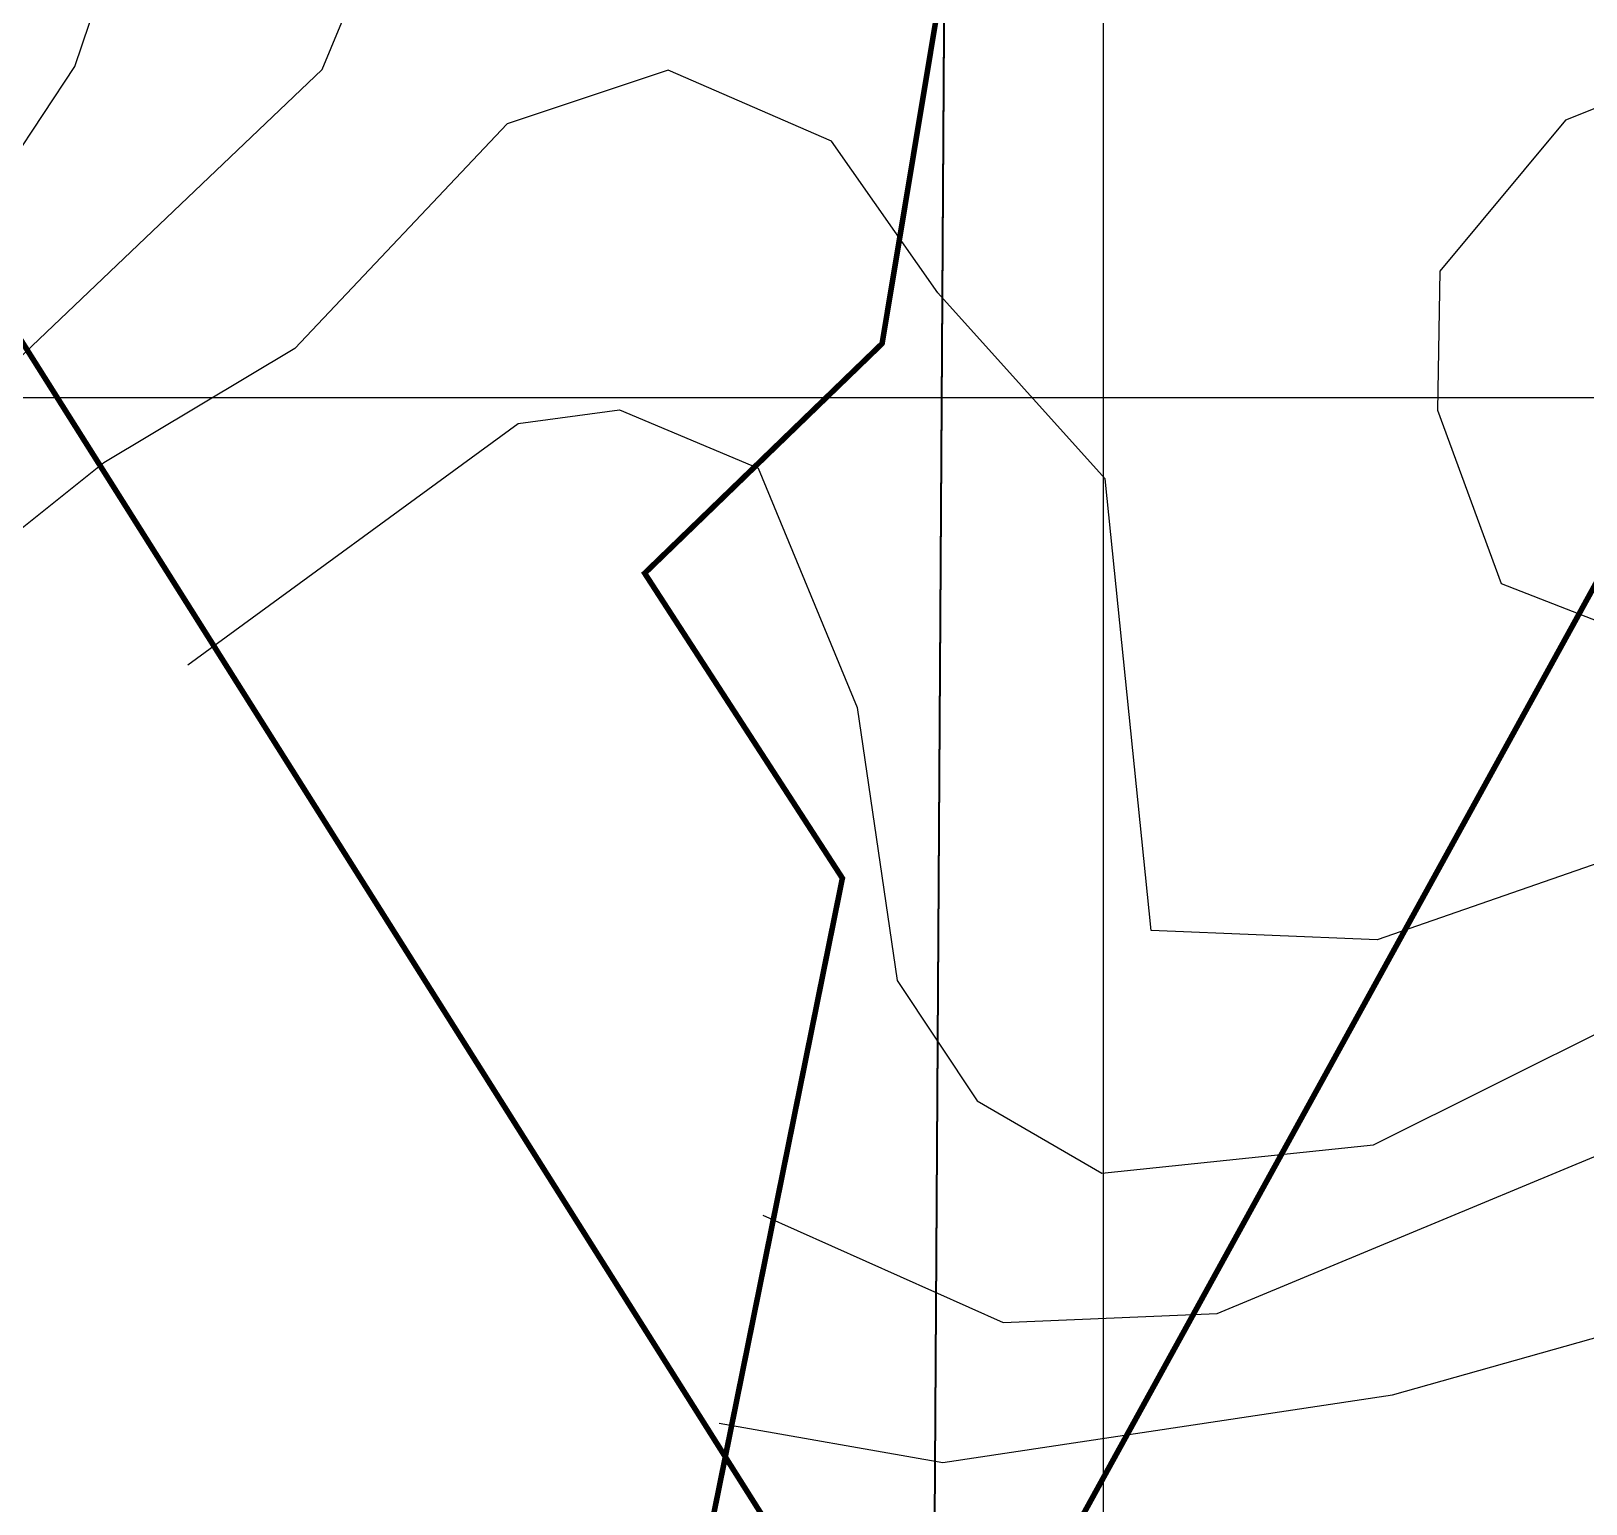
# Model space of a CAD drawing. Header units: metres. Extents: x 218545 to 227455, y 1543467 to 1556082.
# Drawn here: x 221615 to 222173, y 1547303 to 1547832 of the extents above; entities that cross this region are included whole.
import ezdxf

# ---------------------------------------------------------------- set-up
doc = ezdxf.new("R2010")
doc.units = ezdxf.units.M
doc.header["$MEASUREMENT"] = 0
for name, color, linetype in [('10 M CONTOUR', 20, 'Continuous'), ('2 M CONTOUR', 33, 'Continuous'), ('GRID', 250, 'Continuous'), ('SATGE-2', 160, 'Continuous')]:
    doc.layers.add(name, color=color, linetype=linetype)

msp = doc.modelspace()

# ---------------------------------------------------------------- linework, layer by layer
at = {"layer": '10 M CONTOUR'}
msp.add_polyline3d([(221877.96472, 1547406.49913, -1029.86579), (221964.21369, 1547368.02332, -1029.86579), (222041.01069, 1547371.17632, -1029.86579), (222245.26969, 1547456.18132, -1029.86579)], dxfattribs=at)
at = {"layer": '2 M CONTOUR', "elevation": -1025.86579}
msp.add_lwpolyline([(222326.53869, 1547584.57832), (222098.55169, 1547505.36132), (222017.39069, 1547508.77932), (222000.92269, 1547670.92132), (221940.83369, 1547737.65432), (221902.58193, 1547792.19531), (221843.99636, 1547817.61085), (221786.18163, 1547798.35666), (221709.96969, 1547717.72432), (221641.36069, 1547676.67732), (221600.03827, 1547643.59967)], dxfattribs=at)
at = {"layer": '2 M CONTOUR'}
for points in [[(221558.26227, 1547666.67814, -1023.86579), (221567.18169, 1547672.56532, -1023.86579), (221719.84569, 1547817.95132, -1023.86579), (221750.71169, 1547892.35632, -1023.86579), (221804.35169, 1547970.06632, -1023.86579), (221817.18769, 1548040.63632, -1023.86579), (221808.57069, 1548118.26832, -1023.86579), (221835.29557, 1548174.27492, -1023.86579), (221866.33015, 1548199.24699, -1469.86579), (221933.07323, 1548210.59186, -1469.86579)], [(221464.22485, 1547718.15949, -1021.86579), (221525.04069, 1547710.65832, -1021.86579), (221585.40969, 1547750.04032, -1021.86579), (221631.06069, 1547819.02332, -1021.86579), (221708.01169, 1548046.88432, -1021.86579)], [(222596.50642, 1547884.46659, -1023.86579), (222577.99569, 1547916.54532, -1023.86579), (222549.25969, 1547919.79832, -1023.86579), (222455.2555, 1547905.50028, -1023.86579), (222327.90867, 1547864.37036, -1023.86579), (222166.05369, 1547799.76032, -1023.86579), (222120.94269, 1547745.48232, -1023.86579), (222120.13469, 1547695.52932, -1023.86579), (222142.99469, 1547633.34532, -1023.86579), (222201.10669, 1547610.75632, -1023.86579), (222253.02969, 1547621.08232, -1023.86579), (222308.30069, 1547655.01132, -1023.86579), (222491.17218, 1547766.98128, -1023.86579), (222563.04059, 1547828.32827, -1023.86579), (222596.50642, 1547884.46659, -1023.86579)], [(221671.55749, 1547604.09005, -1027.86579), (221790.14669, 1547690.74032, -1027.86579), (221826.56769, 1547695.75232, -1027.86579), (221876.30769, 1547674.72732, -1027.86579), (221911.82269, 1547588.79132, -1027.86579), (221926.15869, 1547490.82732, -1027.86579), (221954.95169, 1547447.56032, -1027.86579), (221999.61769, 1547421.55632, -1027.86579), (222097.22469, 1547431.82432, -1027.86579), (222227.74569, 1547496.84132, -1027.86579)], [(221862.31281, 1547331.81701, -1031.86579), (221942.63369, 1547317.71132, -1031.86579), (222104.06969, 1547342.01932, -1031.86579), (222286.14169, 1547393.29532, -1031.86579)]]:
    msp.add_polyline3d(points, dxfattribs=at)
at = {"layer": 'GRID', "linetype": 'Continuous'}
for p, q in [((222000.13969, 1555700.13632, -1469.86579), (222000.13969, 1546700.13632, -1469.86579)), ((219000.13969, 1547700.13632, -1469.86579), (225806.52194, 1547700.13632, -1469.86579))]:
    msp.add_line(p, q, dxfattribs=at)
at = {"layer": 'SATGE-2', "color": 0, "const_width": 2}
for points, elevation in [([(220946.15161, 1548776.25628), (221939.1694, 1547201.31268)], -1469.86579), ([(221549.12365, 1548218.11651), (221626.79933, 1548261.5107), (221697.84155, 1548285.22268), (221714.83333, 1548290.30801), (221768.25039, 1548181.87168), (221658.25656, 1548115.46449), (221630.35286, 1548043.13219), (221783.22717, 1547972.62941), (221855.27329, 1547927.48765), (221853.71448, 1547913.04456), (221944.41907, 1547861.59875), (221920.79144, 1547719.48619), (221835.57262, 1547637.01452), (221906.5351, 1547527.51142), (221836.87302, 1547183.13592)], 1499.22418), ([(222239.70127, 1547747.2461), (221939.1694, 1547201.31268)], -1469.86579)]:
    msp.add_lwpolyline(points, dxfattribs=dict(at, elevation=elevation))
at = {"layer": 'SATGE-2', "lineweight": 40, "elevation": -1469.86579}
msp.add_lwpolyline([(221528.2178, 1547104.12603), (221733.19098, 1547047.85418), (221882.29118, 1547012.70479), (221835.36333, 1547189.48559), (221939.1694, 1547201.31268), (221947.64189, 1548557.0751), (221884.95119, 1548575.58633), (221751.97258, 1548617.78219), (221638.90752, 1548652.41318), (221583.89635, 1548676.19679)], dxfattribs=at)
at = {"layer": 'SATGE-2', "color": 3, "lineweight": 40, "elevation": -1469.86579}
msp.add_lwpolyline([(221939.1694, 1547201.31268), (221947.64824, 1548558.09019), (222066.95729, 1548520.18997), (222110.84853, 1548501.76929), (222245.77149, 1548443.91878), (222307.8469, 1548415.47098), (222370.63302, 1548395.47342), (222446.39151, 1548373.35121), (222604.43072, 1548346.52922), (222649.97983, 1548332.02598), (222666.68509, 1548321.26817), (222763.35935, 1548222.82572), (222892.96128, 1548101.34948), (222922.14194, 1548073.15006), (222964.02229, 1548021.92382), (222984.63781, 1547988.31615), (223001.0618, 1547920.8603), (223009.67873, 1547836.58068), (223033.48056, 1547743.4396), (223071.66178, 1547689.80804)], dxfattribs=at)

doc.saveas('drawing.dxf')
